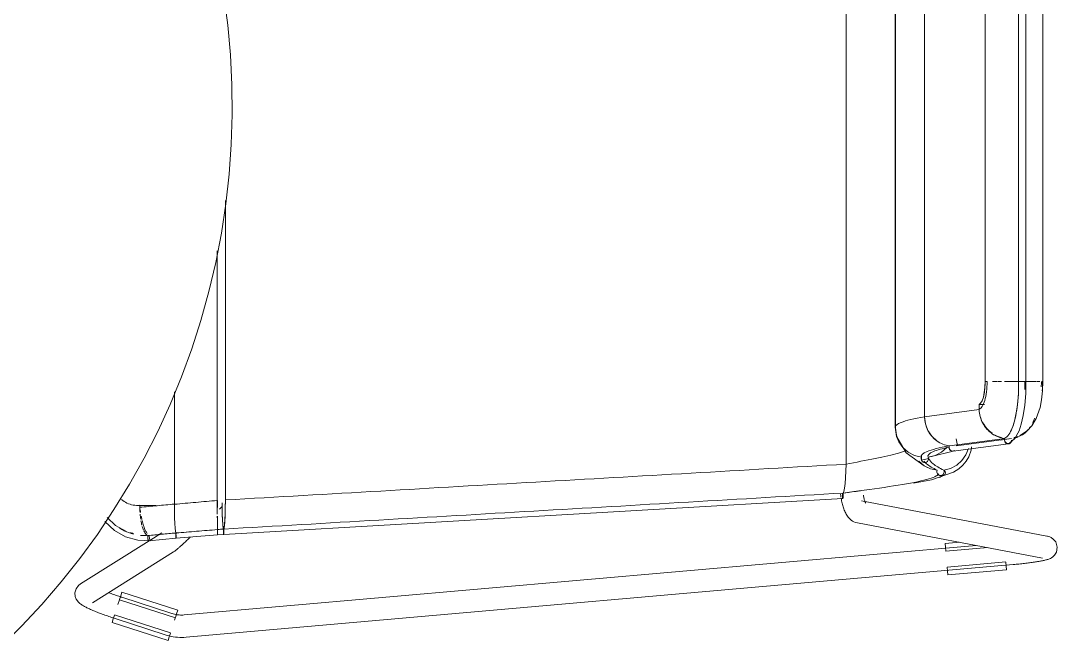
# Model space of a CAD drawing. Header units: millimetres. Extents: x 155927 to 326028, y -36033 to 97293.
# Drawn here: x 160035 to 160591, y 22555 to 22891 of the extents above; entities that cross this region are included whole.
import ezdxf

# ---------------------------------------------------------------- set-up
doc = ezdxf.new("R2010")
doc.units = ezdxf.units.MM
doc.header["$MEASUREMENT"] = 0
doc.layers.add('I-FURN', color=8, linetype='CONTINUOUS', lineweight=9)

msp = doc.modelspace()

# ---------------------------------------------------------------- linework, layer by layer
at = {"layer": 'I-FURN'}
for p, q in [((160477.85, 22653.04), (160477.85, 23036.44)), ((160477.85, 23036.44), (160477.85, 22653.04)), ((160504.2, 23016.6), (160504.2, 22711.8)), ((160504.35, 22672.35), (160504.35, 23017.14)), ((160504.35, 23017.14), (160504.35, 22672.35)), ((160519.95, 22678.39), (160519.95, 23011.1)), ((160519.95, 23011.1), (160519.95, 22678.39)), ((160552.42, 22992.17), (160552.42, 22697.32)), ((160552.48, 22697.32), (160552.48, 22992.17)), ((160570.32, 22992.17), (160570.32, 22697.32)), ((160574.28, 22697.32), (160574.28, 22992.17)), ((160583.32, 22697.32), (160583.32, 22992.17)), ((160146.43, 22888.34), (160144.37, 22904.2)), ((160147.86, 22872.4), (160146.43, 22888.34)), ((160148.65, 22856.42), (160147.86, 22872.4)), ((160148.79, 22840.43), (160148.65, 22856.42)), ((160148.3, 22824.43), (160148.79, 22840.43)), ((160147.17, 22808.48), (160148.3, 22824.43)), ((160145.4, 22792.57), (160147.17, 22808.48)), ((160145.12, 22633.79), (160145.12, 22794.37)), ((160145.12, 22794.37), (160145.12, 22633.79)), ((160143, 22776.76), (160145.4, 22792.57)), ((160139.96, 22761.05), (160143, 22776.76)), ((160140.8, 22633.53), (160140.8, 22767.27)), ((160140.8, 22767.27), (160140.8, 22633.53)), ((160136.3, 22745.47), (160139.96, 22761.05)), ((160132.02, 22730.06), (160136.3, 22745.47)), ((160127.13, 22714.83), (160132.02, 22730.06)), ((160121.63, 22699.8), (160127.13, 22714.83)), ((160504.2, 22711.8), (160504.2, 22672.89)), ((160115.54, 22685.01), (160121.63, 22699.8)), ((160552.31, 22694.28), (160551.99, 22691.43)), ((160552.42, 22697.32), (160552.31, 22694.28)), ((160558.8, 22697.32), (160556.33, 22697.32)), ((160561.16, 22697.32), (160559.32, 22697.32)), ((160566.34, 22697.32), (160562.79, 22697.32)), ((160566.54, 22697.32), (160570.35, 22697.32)), ((160570.35, 22697.32), (160566.54, 22697.32)), ((160570.24, 22691.09), (160570.32, 22697.32)), ((160574.28, 22697.32), (160570.33, 22697.32)), ((160570.33, 22697.32), (160570.43, 22697.32)), ((160570.43, 22697.32), (160570.66, 22697.32)), ((160570.66, 22697.32), (160570.99, 22697.32)), ((160570.99, 22697.32), (160571.4, 22697.32)), ((160571.4, 22697.32), (160571.88, 22697.32)), ((160571.88, 22697.32), (160572.38, 22697.32)), ((160572.38, 22697.32), (160572.87, 22697.32)), ((160572.87, 22697.32), (160573.32, 22697.32)), ((160573.32, 22697.32), (160573.71, 22697.32)), ((160573.71, 22697.32), (160574.02, 22697.32)), ((160574.02, 22697.32), (160574.21, 22697.32)), ((160574.04, 22697.32), (160577.07, 22697.32)), ((160577.05, 22697.32), (160574.04, 22697.32)), ((160574.28, 22697.32), (160574.19, 22690.78)), ((160574.21, 22697.32), (160574.28, 22697.32)), ((160579.8, 22697.32), (160577.22, 22697.32)), ((160581.83, 22697.32), (160580.08, 22697.32)), ((160583.3, 22697.32), (160583.02, 22697.32)), ((160583.15, 22697.32), (160583.32, 22697.32)), ((160583.32, 22697.32), (160583.21, 22692.29)), ((160117.84, 22691.7), (160117.84, 22631.59)), ((160117.84, 22631.59), (160117.84, 22691.7)), ((160551.48, 22688.94), (160550.81, 22686.95)), ((160551.99, 22691.43), (160551.48, 22688.94)), ((160569.71, 22684.53), (160570.24, 22691.09)), ((160574.19, 22690.78), (160573.7, 22684.65)), ((160583.21, 22692.29), (160582.7, 22687.47)), ((160108.86, 22670.47), (160115.54, 22685.01)), ((160550.02, 22685.6), (160549.16, 22684.96)), ((160549.16, 22684.96), (160552.17, 22684.96)), ((160549.16, 22684.96), (160549.23, 22682.25)), ((160550.81, 22686.95), (160550.02, 22685.6)), ((160569.12, 22680.52), (160569.71, 22684.53)), ((160573.7, 22684.65), (160572.86, 22679.03)), ((160581.91, 22683.43), (160579.78, 22677.38)), ((160582.7, 22687.47), (160581.91, 22683.43)), ((160549.23, 22682.25), (160519.95, 22678.39)), ((160519.95, 22678.39), (160520.43, 22674.62)), ((160568.15, 22676.08), (160569.12, 22680.52)), ((160572.86, 22679.03), (160571.76, 22674.34)), ((160579.78, 22677.38), (160577.39, 22673.5)), ((160504.2, 22672.89), (160505, 22667.85)), ((160504.35, 22672.35), (160504.83, 22668.56)), ((160504.83, 22668.56), (160504.36, 22672.35)), ((160520.43, 22674.62), (160521.75, 22671.07)), ((160567.06, 22672.65), (160568.15, 22676.08)), ((160571.76, 22674.34), (160570.6, 22670.89)), ((160577.39, 22673.5), (160575.1, 22671.03)), ((160101.6, 22656.21), (160108.86, 22670.47)), ((160506.2, 22664.99), (160504.83, 22668.56)), ((160504.83, 22668.56), (160506.19, 22664.99)), ((160505, 22667.85), (160506.37, 22664.68)), ((160505.07, 22667.7), (160510.18, 22659.05)), ((160521.75, 22671.07), (160523.83, 22667.96)), ((160523.83, 22667.96), (160526.57, 22665.47)), ((160563.03, 22666.68), (160533.33, 22662.84)), ((160536.88, 22662.86), (160566.57, 22666.71)), ((160537.66, 22662.98), (160536.97, 22666.48)), ((160565.38, 22666.55), (160560.6, 22665.93)), ((160568.41, 22666.77), (160565.51, 22664.22)), ((160570.6, 22670.89), (160568.41, 22666.77)), ((160571.2, 22668.35), (160571, 22668.25)), ((160575.1, 22671.03), (160571.2, 22668.35)), ((160506.19, 22664.99), (160508.36, 22661.85)), ((160508.37, 22661.86), (160506.2, 22664.99)), ((160508.36, 22661.85), (160511.24, 22659.35)), ((160511.24, 22659.35), (160508.37, 22661.86)), ((160528.96, 22659.35), (160531.84, 22661.85)), ((160533.17, 22662.37), (160533.14, 22661.87)), ((160533.14, 22661.87), (160533.22, 22661.38)), ((160533.22, 22661.38), (160533.41, 22660.93)), ((160533.41, 22660.93), (160533.71, 22660.55)), ((160535.24, 22660.01), (160565.01, 22663.87)), ((160542.17, 22657.95), (160543.57, 22661.46)), ((160544.91, 22660.47), (160545.14, 22662.25)), ((160093.78, 22642.26), (160101.6, 22656.21)), ((160510.18, 22659.05), (160519.72, 22652.07)), ((160514.63, 22657.6), (160511.24, 22659.35)), ((160511.24, 22659.35), (160514.63, 22657.59)), ((160514.63, 22657.59), (160518.35, 22656.7)), ((160518.15, 22655.74), (160518.19, 22656.23)), ((160518.18, 22656.23), (160518.15, 22655.73)), ((160518.23, 22655.24), (160518.15, 22655.74)), ((160518.15, 22655.73), (160518.23, 22655.24)), ((160518.35, 22656.7), (160518.18, 22656.23)), ((160518.19, 22656.23), (160518.35, 22656.7)), ((160518.43, 22654.79), (160518.23, 22655.24)), ((160518.23, 22655.24), (160518.43, 22654.79)), ((160518.25, 22655.19), (160522.14, 22656.02)), ((160518.33, 22657.77), (160518.38, 22654.89)), ((160521.97, 22655.24), (160521.77, 22654.79)), ((160521.77, 22654.79), (160521.97, 22655.24)), ((160523.7, 22657.06), (160521.83, 22656.73)), ((160521.85, 22656.7), (160525.57, 22657.59)), ((160521.85, 22656.7), (160522.01, 22656.23)), ((160522.01, 22656.23), (160521.85, 22656.7)), ((160522.05, 22655.74), (160521.97, 22655.24)), ((160521.97, 22655.24), (160522.05, 22655.73)), ((160522.01, 22656.23), (160522.05, 22655.74)), ((160522.05, 22655.73), (160522.01, 22656.23)), ((160535.31, 22660.03), (160523.7, 22657.06)), ((160525.57, 22657.59), (160528.96, 22659.35)), ((160533.71, 22660.55), (160534.09, 22660.25)), ((160534.09, 22660.25), (160534.53, 22660.06)), ((160534.53, 22660.06), (160535, 22660)), ((160535, 22660), (160535.47, 22660.06)), ((160535.47, 22660.06), (160535.91, 22660.25)), ((160540, 22654.87), (160542.17, 22657.95)), ((160542.27, 22654.6), (160543.62, 22656.87)), ((160543.62, 22656.87), (160544.91, 22660.47)), ((160477.79, 22649.28), (160477.85, 22653.04)), ((160477.85, 22652.97), (160477.79, 22649.27)), ((160477.85, 22652.98), (160477.85, 22652.97)), ((160519.8, 22652.12), (160516.96, 22654.52)), ((160516.96, 22654.52), (160519.8, 22652.11)), ((160518.75, 22654.41), (160518.43, 22654.79)), ((160518.43, 22654.79), (160518.74, 22654.41)), ((160518.74, 22654.41), (160519.15, 22654.11)), ((160519.15, 22654.12), (160518.75, 22654.41)), ((160519.61, 22653.93), (160519.15, 22654.12)), ((160519.15, 22654.11), (160519.61, 22653.92)), ((160520.1, 22653.86), (160519.61, 22653.93)), ((160519.61, 22653.92), (160520.1, 22653.86)), ((160519.72, 22652.07), (160521.47, 22651.18)), ((160523.12, 22650.48), (160519.8, 22652.12)), ((160519.8, 22652.11), (160523.12, 22650.47)), ((160520.59, 22653.93), (160520.1, 22653.86)), ((160520.1, 22653.86), (160520.59, 22653.92)), ((160521.05, 22654.12), (160520.59, 22653.93)), ((160520.59, 22653.92), (160521.05, 22654.11)), ((160521.45, 22654.41), (160521.05, 22654.12)), ((160521.05, 22654.11), (160521.45, 22654.41)), ((160521.77, 22654.79), (160521.45, 22654.41)), ((160521.45, 22654.41), (160521.77, 22654.79)), ((160526.74, 22649.69), (160523.12, 22650.48)), ((160523.12, 22650.47), (160526.73, 22649.69)), ((160526.73, 22649.69), (160526.58, 22649.22)), ((160526.59, 22649.22), (160526.74, 22649.69)), ((160530.22, 22649.74), (160533.85, 22650.65)), ((160530.22, 22649.74), (160530.38, 22649.27)), ((160530.39, 22649.27), (160530.22, 22649.74)), ((160533.85, 22650.65), (160537.17, 22652.39)), ((160535.43, 22648.63), (160538.25, 22650.44)), ((160537.17, 22652.39), (160540, 22654.87)), ((160538.25, 22650.44), (160540.5, 22652.43)), ((160540.5, 22652.43), (160542.27, 22654.6)), ((160477.4, 22642.64), (160477.64, 22645.74)), ((160477.64, 22645.69), (160477.4, 22642.64)), ((160477.64, 22645.74), (160477.79, 22649.28)), ((160477.79, 22649.21), (160477.64, 22645.74)), ((160514.05, 22642.73), (160523.71, 22644.64)), ((160523.71, 22644.64), (160535.43, 22648.63)), ((160526.58, 22649.22), (160526.55, 22648.72)), ((160526.55, 22648.72), (160526.64, 22648.22)), ((160526.56, 22648.72), (160526.59, 22649.22)), ((160526.65, 22648.23), (160526.56, 22648.72)), ((160526.64, 22648.22), (160526.85, 22647.77)), ((160526.85, 22647.78), (160526.65, 22648.23)), ((160527.17, 22647.4), (160526.85, 22647.78)), ((160526.85, 22647.77), (160527.17, 22647.4)), ((160527.57, 22647.11), (160527.17, 22647.4)), ((160527.17, 22647.4), (160527.57, 22647.11)), ((160528.03, 22646.93), (160527.57, 22647.11)), ((160527.57, 22647.11), (160528.03, 22646.92)), ((160528.52, 22646.87), (160528.03, 22646.93)), ((160528.03, 22646.92), (160528.52, 22646.86)), ((160529, 22646.94), (160528.52, 22646.87)), ((160528.52, 22646.86), (160529, 22646.94)), ((160529.46, 22647.14), (160529, 22646.94)), ((160529, 22646.94), (160529.46, 22647.13)), ((160529.85, 22647.44), (160529.46, 22647.14)), ((160529.46, 22647.13), (160529.85, 22647.43)), ((160530.16, 22647.83), (160529.85, 22647.44)), ((160529.85, 22647.43), (160530.16, 22647.82)), ((160530.35, 22648.28), (160530.16, 22647.83)), ((160530.16, 22647.82), (160530.35, 22648.28)), ((160530.43, 22648.77), (160530.35, 22648.28)), ((160530.35, 22648.28), (160530.43, 22648.77)), ((160530.38, 22649.27), (160530.43, 22648.77)), ((160530.43, 22648.77), (160530.39, 22649.27)), ((160085.4, 22628.62), (160093.78, 22642.26)), ((160476.72, 22638.4), (160477.09, 22640.14)), ((160477.09, 22640.13), (160476.72, 22638.4)), ((160477.09, 22640.14), (160477.4, 22642.64)), ((160477.4, 22642.6), (160477.09, 22640.14)), ((160140.81, 22629.74), (160140.8, 22633.53)), ((160140.8, 22633.53), (160140.81, 22629.74)), ((160140.93, 22633.52), (160140.93, 22629.74)), ((160140.93, 22629.74), (160140.93, 22633.52)), ((160144.23, 22615.34), (160476.14, 22634.63)), ((160145.09, 22630.01), (160145.12, 22633.79)), ((160475, 22636.15), (160474.9, 22636.88)), ((160475.11, 22635.44), (160475, 22636.15)), ((160475.12, 22635.35), (160475.11, 22635.44)), ((160475.35, 22634.04), (160475.23, 22634.73)), ((160475.49, 22633.36), (160475.35, 22634.04)), ((160475.63, 22632.69), (160475.49, 22633.36)), ((160475.92, 22636.99), (160475.92, 22636.49)), ((160475.92, 22636.48), (160475.92, 22636.98)), ((160475.92, 22636.49), (160475.93, 22636)), ((160475.93, 22635.99), (160475.92, 22636.48)), ((160475.93, 22636), (160475.95, 22635.55)), ((160475.95, 22635.54), (160475.93, 22635.99)), ((160475.95, 22635.55), (160475.99, 22635.17)), ((160475.99, 22635.16), (160475.95, 22635.54)), ((160475.99, 22635.17), (160476.03, 22634.88)), ((160476.03, 22634.87), (160475.99, 22635.16)), ((160476.03, 22634.88), (160476.08, 22634.69)), ((160476.08, 22634.69), (160476.03, 22634.87)), ((160476.08, 22634.69), (160476.14, 22634.63)), ((160476.14, 22634.63), (160476.08, 22634.69)), ((160476.14, 22634.63), (160476.19, 22634.7)), ((160476.19, 22634.7), (160476.14, 22634.63)), ((160476.19, 22634.7), (160476.24, 22634.89)), ((160476.24, 22634.89), (160476.19, 22634.7)), ((160476.24, 22634.89), (160476.28, 22635.19)), ((160476.28, 22635.19), (160476.24, 22634.89)), ((160476.28, 22635.19), (160476.32, 22635.58)), ((160476.32, 22635.58), (160476.28, 22635.19)), ((160476.72, 22638.4), (160476.32, 22637.49)), ((160476.32, 22637.49), (160476.72, 22638.4)), ((160476.34, 22637.02), (160476.32, 22637.49)), ((160476.32, 22637.49), (160476.34, 22637.02)), ((160476.32, 22635.58), (160476.34, 22636.03)), ((160476.34, 22636.03), (160476.32, 22635.58)), ((160476.35, 22636.53), (160476.34, 22637.02)), ((160476.34, 22637.02), (160476.35, 22636.52)), ((160476.34, 22636.03), (160476.35, 22636.53)), ((160476.35, 22636.52), (160476.34, 22636.03)), ((160585.51, 22614.41), (160486.22, 22633.23)), ((160487.24, 22635.77), (160487.14, 22636.27)), ((160487.34, 22635.31), (160487.24, 22635.77)), ((160487.45, 22634.86), (160487.34, 22635.31)), ((160487.55, 22634.44), (160487.45, 22634.86)), ((160487.66, 22634.04), (160487.55, 22634.44)), ((160487.77, 22633.68), (160487.66, 22634.04)), ((160487.88, 22633.34), (160487.77, 22633.68)), ((160487.98, 22633.04), (160487.88, 22633.34)), ((160488.08, 22632.77), (160487.98, 22633.04)), ((160076.49, 22615.34), (160085.4, 22628.62)), ((160098.04, 22630.88), (160107.79, 22630.88)), ((160099.28, 22629.89), (160099.28, 22630.93)), ((160117.84, 22631.59), (160117.86, 22627.82)), ((160117.86, 22627.82), (160117.84, 22631.47)), ((160117.86, 22627.73), (160117.94, 22624.29)), ((160117.94, 22624.22), (160117.86, 22627.73)), ((160140.81, 22626.18), (160140.81, 22629.74)), ((160140.81, 22629.74), (160140.81, 22626.17)), ((160141.95, 22628.83), (160143.48, 22630.3)), ((160143.34, 22632.25), (160143.36, 22630)), ((160143.36, 22630), (160143.44, 22626.45)), ((160145.02, 22626.44), (160145.09, 22630.01)), ((160475.78, 22632.03), (160475.63, 22632.69)), ((160475.95, 22631.39), (160475.78, 22632.03)), ((160476.12, 22630.76), (160475.95, 22631.39)), ((160476.3, 22630.14), (160476.12, 22630.76)), ((160476.49, 22629.54), (160476.3, 22630.14)), ((160476.7, 22628.95), (160476.49, 22629.54)), ((160476.92, 22628.37), (160476.7, 22628.95)), ((160477.15, 22627.8), (160476.92, 22628.37)), ((160477.41, 22627.23), (160477.15, 22627.8)), ((160488.18, 22632.54), (160488.08, 22632.77)), ((160488.27, 22632.34), (160488.18, 22632.54)), ((160488.34, 22632.19), (160488.27, 22632.34)), ((160488.39, 22632.1), (160488.34, 22632.19)), ((160488.43, 22632.03), (160488.39, 22632.1)), ((160488.45, 22632.01), (160488.43, 22632.03)), ((160085.63, 22617.49), (160080.48, 22622.23)), ((160086.21, 22620.17), (160081.74, 22624.44)), ((160117.94, 22624.29), (160118.05, 22621.19)), ((160118.05, 22621.19), (160117.94, 22624.22)), ((160140.82, 22623.04), (160140.81, 22625.03)), ((160140.81, 22625.03), (160140.82, 22623.04)), ((160140.83, 22620.54), (160140.82, 22623.04)), ((160140.82, 22623.04), (160140.83, 22620.54)), ((160140.91, 22623.06), (160140.9, 22620.56)), ((160140.9, 22620.55), (160140.91, 22623.05)), ((160140.92, 22625.03), (160140.91, 22623.06)), ((160140.91, 22623.05), (160140.92, 22625.03)), ((160143.44, 22626.45), (160143.56, 22623.33)), ((160143.56, 22623.33), (160143.72, 22620.83)), ((160144.73, 22620.81), (160144.89, 22623.31)), ((160144.89, 22623.31), (160145.02, 22626.44)), ((160477.68, 22626.68), (160477.41, 22627.23)), ((160477.97, 22626.15), (160477.68, 22626.68)), ((160478.29, 22625.61), (160477.97, 22626.15)), ((160478.65, 22625.07), (160478.29, 22625.61)), ((160479.05, 22624.54), (160478.65, 22625.07)), ((160479.51, 22624.01), (160479.05, 22624.54)), ((160480.02, 22623.49), (160479.51, 22624.01)), ((160480.62, 22622.98), (160480.02, 22623.49)), ((160481.31, 22622.49), (160480.62, 22622.98)), ((160482.1, 22622.06), (160481.31, 22622.49)), ((160483, 22621.69), (160482.1, 22622.06)), ((160091.64, 22614.1), (160085.63, 22617.49)), ((160092.04, 22616.8), (160086.21, 22620.17)), ((160118.05, 22621.19), (160118.2, 22618.71)), ((160118.2, 22618.71), (160118.05, 22621.15)), ((160118.2, 22618.71), (160118.38, 22616.98)), ((160118.38, 22616.98), (160118.2, 22618.69)), ((160118.38, 22616.98), (160118.57, 22616.09)), ((160118.57, 22616.09), (160118.38, 22616.97)), ((160140.83, 22620.54), (160140.85, 22618.79)), ((160140.85, 22618.79), (160140.83, 22620.53)), ((160140.86, 22617.9), (160140.85, 22618.79)), ((160140.85, 22618.79), (160140.86, 22617.9)), ((160140.86, 22617.43), (160140.86, 22617.9)), ((160140.86, 22617.9), (160140.86, 22617.43)), ((160140.86, 22616.94), (160140.86, 22617.43)), ((160140.86, 22617.43), (160140.86, 22616.93)), ((160140.86, 22616.45), (160140.86, 22616.94)), ((160140.86, 22616.93), (160140.86, 22616.44)), ((160140.86, 22616), (160140.86, 22616.45)), ((160140.86, 22616.44), (160140.86, 22615.99)), ((160140.87, 22617.91), (160140.88, 22617.44)), ((160140.88, 22617.44), (160140.87, 22617.91)), ((160140.88, 22616.94), (160140.87, 22616.45)), ((160140.87, 22616.45), (160140.88, 22616.94)), ((160140.87, 22616.45), (160140.87, 22616)), ((160140.87, 22616), (160140.87, 22616.45)), ((160140.88, 22617.44), (160140.88, 22616.94)), ((160140.88, 22616.94), (160140.88, 22617.44)), ((160140.9, 22620.56), (160140.89, 22618.81)), ((160140.89, 22618.8), (160140.9, 22620.55)), ((160143.72, 22620.83), (160143.92, 22619.08)), ((160143.92, 22619.08), (160144.13, 22618.18)), ((160144.13, 22618.18), (160144.12, 22617.71)), ((160144.12, 22617.71), (160144.12, 22617.22)), ((160144.12, 22617.22), (160144.12, 22616.73)), ((160144.12, 22616.73), (160144.13, 22616.27)), ((160144.13, 22616.27), (160144.15, 22615.89)), ((160144.3, 22615.88), (160144.32, 22616.27)), ((160144.32, 22616.27), (160144.33, 22616.72)), ((160144.33, 22618.17), (160144.54, 22619.06)), ((160144.33, 22617.7), (160144.33, 22618.17)), ((160144.34, 22617.21), (160144.33, 22617.7)), ((160144.33, 22616.72), (160144.34, 22617.21)), ((160144.54, 22619.06), (160144.73, 22620.81)), ((160483.98, 22621.44), (160483, 22621.69)), ((160483.98, 22621.44), (160583.27, 22602.62)), ((160067.06, 22602.42), (160076.49, 22615.34)), ((160104.21, 22611.88), (160067.44, 22588.85)), ((160098.16, 22612.22), (160091.64, 22614.1)), ((160105.07, 22611.94), (160098.16, 22612.22)), ((160104.18, 22611.81), (160118.67, 22613.24)), ((160111.03, 22616.16), (160104.58, 22612.12)), ((160118.56, 22615.12), (160118.57, 22615.62)), ((160118.57, 22615.61), (160118.56, 22615.12)), ((160118.56, 22615.12), (160118.57, 22614.63)), ((160118.57, 22614.63), (160118.56, 22615.12)), ((160118.57, 22616.09), (160118.57, 22615.61)), ((160118.57, 22615.62), (160118.57, 22616.09)), ((160118.57, 22614.63), (160118.58, 22614.17)), ((160118.58, 22614.18), (160118.57, 22614.63)), ((160118.59, 22613.79), (160118.58, 22614.18)), ((160118.58, 22614.17), (160118.59, 22613.79)), ((160118.59, 22613.79), (160118.62, 22613.49)), ((160118.62, 22613.5), (160118.59, 22613.79)), ((160118.62, 22613.49), (160118.64, 22613.3)), ((160118.67, 22613.24), (160118.64, 22613.31)), ((160118.64, 22613.3), (160118.67, 22613.24)), ((160118.67, 22613.24), (160140.87, 22615.06)), ((160118.67, 22613.24), (160118.69, 22613.3)), ((160118.69, 22613.3), (160118.67, 22613.24)), ((160118.69, 22613.3), (160118.72, 22613.49)), ((160118.72, 22613.49), (160118.69, 22613.3)), ((160118.72, 22613.49), (160118.74, 22613.78)), ((160118.74, 22613.78), (160118.72, 22613.49)), ((160118.74, 22613.78), (160118.75, 22614.16)), ((160118.75, 22614.16), (160118.74, 22613.78)), ((160118.76, 22614.62), (160118.75, 22614.16)), ((160118.75, 22614.16), (160118.77, 22614.61)), ((160118.76, 22616.08), (160118.77, 22615.6)), ((160118.77, 22615.6), (160118.76, 22616.07)), ((160118.77, 22615.11), (160118.76, 22614.62)), ((160118.77, 22614.61), (160118.77, 22615.1)), ((160122.67, 22610.45), (160123.07, 22610.82)), ((160123.07, 22610.82), (160123.49, 22611.2)), ((160123.49, 22611.2), (160123.91, 22611.59)), ((160123.91, 22611.59), (160124.35, 22612)), ((160124.35, 22612), (160124.79, 22612.41)), ((160124.79, 22612.41), (160125.24, 22612.83)), ((160125.24, 22612.83), (160125.71, 22613.27)), ((160125.71, 22613.27), (160126.18, 22613.71)), ((160140.86, 22615.61), (160140.86, 22616)), ((160140.86, 22615.99), (160140.86, 22615.61)), ((160140.86, 22615.32), (160140.86, 22615.61)), ((160140.86, 22615.61), (160140.86, 22615.32)), ((160140.87, 22616), (160140.87, 22615.62)), ((160140.87, 22615.61), (160140.87, 22616)), ((160144.23, 22615.33), (160140.87, 22615.07)), ((160140.87, 22615.13), (160140.87, 22615.07)), ((160140.87, 22615.07), (160140.87, 22615.13)), ((160140.87, 22615.13), (160140.87, 22615.06)), ((160140.87, 22615.06), (160140.87, 22615.13)), ((160144.15, 22615.89), (160144.17, 22615.6)), ((160144.17, 22615.6), (160144.2, 22615.41)), ((160144.2, 22615.41), (160144.23, 22615.34)), ((160144.23, 22615.34), (160144.25, 22615.4)), ((160144.25, 22615.4), (160144.28, 22615.59)), ((160144.28, 22615.59), (160144.3, 22615.88)), ((160538.82, 22611.17), (160530.92, 22610.48)), ((160585.92, 22614.32), (160585.51, 22614.41)), ((160586.44, 22614.19), (160585.92, 22614.32)), ((160587.06, 22613.97), (160586.44, 22614.19)), ((160587.86, 22613.6), (160587.06, 22613.97)), ((160588.94, 22612.85), (160587.86, 22613.6)), ((160590.27, 22611.27), (160588.94, 22612.85)), ((160590.27, 22611.27), (160591.1, 22608.52)), ((160073.81, 22578.68), (160117.4, 22605.99)), ((160117.4, 22605.99), (160117.72, 22606.2)), ((160117.72, 22606.2), (160117.98, 22606.39)), ((160117.98, 22606.39), (160118.21, 22606.56)), ((160118.21, 22606.56), (160118.43, 22606.73)), ((160118.43, 22606.73), (160118.65, 22606.91)), ((160118.65, 22606.91), (160118.89, 22607.1)), ((160118.89, 22607.1), (160119.13, 22607.3)), ((160119.13, 22607.3), (160119.38, 22607.52)), ((160119.38, 22607.52), (160119.64, 22607.75)), ((160119.64, 22607.75), (160119.92, 22607.99)), ((160119.92, 22607.99), (160120.22, 22608.25)), ((160120.22, 22608.25), (160120.53, 22608.52)), ((160120.53, 22608.52), (160120.85, 22608.81)), ((160120.85, 22608.81), (160121.19, 22609.11)), ((160121.19, 22609.11), (160121.54, 22609.43)), ((160121.54, 22609.43), (160121.9, 22609.75)), ((160121.9, 22609.75), (160122.28, 22610.1)), ((160122.28, 22610.1), (160122.67, 22610.45)), ((160547.55, 22609.44), (160123.05, 22572.15)), ((160531.1, 22608.44), (160530.92, 22610.48)), ((160531.28, 22606.37), (160531.1, 22608.44)), ((160531.29, 22606.25), (160553.9, 22608.23)), ((160590.62, 22605.76), (160589.58, 22604.11)), ((160591.1, 22608.52), (160590.62, 22605.76)), ((160057.11, 22589.88), (160067.06, 22602.42)), ((160563.44, 22600.56), (160532.03, 22597.8)), ((160563.46, 22600.44), (160563.64, 22598.37)), ((160572.05, 22599.59), (160571.32, 22599.52)), ((160572.77, 22599.67), (160572.05, 22599.59)), ((160573.49, 22599.76), (160572.77, 22599.67)), ((160574.2, 22599.84), (160573.49, 22599.76)), ((160574.9, 22599.92), (160574.2, 22599.84)), ((160575.59, 22600.01), (160574.9, 22599.92)), ((160576.26, 22600.1), (160575.59, 22600.01)), ((160576.93, 22600.18), (160576.26, 22600.1)), ((160577.58, 22600.27), (160576.93, 22600.18)), ((160578.21, 22600.36), (160577.58, 22600.27)), ((160578.83, 22600.45), (160578.21, 22600.36)), ((160579.43, 22600.54), (160578.83, 22600.45)), ((160580.02, 22600.64), (160579.43, 22600.54)), ((160580.59, 22600.73), (160580.02, 22600.64)), ((160581.14, 22600.82), (160580.59, 22600.73)), ((160581.67, 22600.91), (160581.14, 22600.82)), ((160582.19, 22601.01), (160581.67, 22600.91)), ((160582.68, 22601.1), (160582.19, 22601.01)), ((160583.16, 22601.2), (160582.68, 22601.1)), ((160583.62, 22601.3), (160583.16, 22601.2)), ((160584.06, 22601.39), (160583.62, 22601.3)), ((160584.49, 22601.49), (160584.06, 22601.39)), ((160584.9, 22601.6), (160584.49, 22601.49)), ((160585.3, 22601.71), (160584.9, 22601.6)), ((160585.7, 22601.82), (160585.3, 22601.71)), ((160586.1, 22601.95), (160585.7, 22601.82)), ((160586.5, 22602.09), (160586.1, 22601.95)), ((160586.93, 22602.26), (160586.5, 22602.09)), ((160587.4, 22602.47), (160586.93, 22602.26)), ((160587.96, 22602.78), (160587.4, 22602.47)), ((160588.67, 22603.25), (160587.96, 22602.78)), ((160589.58, 22604.11), (160588.67, 22603.25)), ((160124.1, 22560.19), (160567.42, 22599.14)), ((160532.23, 22595.61), (160532.05, 22597.68)), ((160532.41, 22593.57), (160532.23, 22595.61)), ((160563.82, 22596.33), (160532.41, 22593.57)), ((160563.64, 22598.37), (160563.82, 22596.33)), ((160567.58, 22599.16), (160567.42, 22599.14)), ((160568.33, 22599.22), (160567.58, 22599.16)), ((160569.08, 22599.29), (160568.33, 22599.22)), ((160569.83, 22599.37), (160569.08, 22599.29)), ((160570.58, 22599.44), (160569.83, 22599.37)), ((160571.32, 22599.52), (160570.58, 22599.44)), ((160046.67, 22577.76), (160057.11, 22589.88)), ((160066.32, 22587.96), (160067.44, 22588.85)), ((160065.1, 22586.22), (160064.51, 22584)), ((160064.51, 22584), (160064.68, 22582.02)), ((160066.32, 22587.96), (160065.1, 22586.22)), ((160082.7, 22584.05), (160083.32, 22583.81)), ((160083.32, 22583.81), (160083.96, 22583.58)), ((160083.96, 22583.58), (160084.61, 22583.34)), ((160084.61, 22583.34), (160085.26, 22583.11)), ((160085.26, 22583.11), (160085.93, 22582.87)), ((160085.93, 22582.87), (160086.6, 22582.64)), ((160089, 22582.37), (160089.63, 22584.32)), ((160119.63, 22574.63), (160089.63, 22584.32)), ((160035.76, 22566.06), (160046.67, 22577.76)), ((160064.68, 22582.02), (160065.21, 22580.64)), ((160065.21, 22580.64), (160065.77, 22579.73)), ((160065.77, 22579.73), (160066.29, 22579.1)), ((160066.29, 22579.1), (160066.76, 22578.64)), ((160066.76, 22578.64), (160067.18, 22578.27)), ((160067.18, 22578.27), (160067.59, 22577.96)), ((160067.59, 22577.96), (160067.98, 22577.68)), ((160067.98, 22577.68), (160068.36, 22577.42)), ((160068.36, 22577.42), (160068.75, 22577.18)), ((160086.6, 22582.64), (160087.28, 22582.4)), ((160087.28, 22582.4), (160087.97, 22582.17)), ((160088.29, 22580.18), (160087.49, 22577.7)), ((160087.97, 22582.17), (160088.66, 22581.94)), ((160088.32, 22580.28), (160118.33, 22570.59)), ((160088.36, 22580.4), (160089, 22582.37)), ((160088.66, 22581.94), (160089.35, 22581.71)), ((160089.35, 22581.71), (160089.68, 22581.6)), ((160116.49, 22572.89), (160089.68, 22581.6)), ((160068.75, 22577.18), (160069.15, 22576.94)), ((160069.15, 22576.94), (160069.56, 22576.71)), ((160069.56, 22576.71), (160069.99, 22576.48)), ((160069.99, 22576.48), (160070.43, 22576.26)), ((160070.43, 22576.26), (160070.89, 22576.03)), ((160070.89, 22576.03), (160071.36, 22575.8)), ((160071.36, 22575.8), (160071.85, 22575.56)), ((160071.85, 22575.56), (160072.36, 22575.33)), ((160072.36, 22575.33), (160072.89, 22575.09)), ((160072.89, 22575.09), (160073.43, 22574.85)), ((160073.43, 22574.85), (160074, 22574.61)), ((160074, 22574.61), (160074.57, 22574.36)), ((160074.57, 22574.36), (160075.17, 22574.11)), ((160075.17, 22574.11), (160075.78, 22573.87)), ((160075.78, 22573.87), (160076.41, 22573.62)), ((160076.41, 22573.62), (160077.05, 22573.36)), ((160077.05, 22573.36), (160077.7, 22573.11)), ((160077.7, 22573.11), (160078.36, 22572.86)), ((160078.36, 22572.86), (160079.04, 22572.6)), ((160079.04, 22572.6), (160079.73, 22572.35)), ((160079.73, 22572.35), (160080.43, 22572.09)), ((160080.43, 22572.09), (160081.14, 22571.84)), ((160081.14, 22571.84), (160081.85, 22571.58)), ((160085.04, 22570.12), (160085.68, 22572.09)), ((160115.72, 22562.52), (160085.72, 22572.21)), ((160116.52, 22572.88), (160116.49, 22572.89)), ((160117.15, 22572.69), (160116.52, 22572.88)), ((160117.79, 22572.53), (160117.15, 22572.69)), ((160118.44, 22572.39), (160117.79, 22572.53)), ((160119, 22572.68), (160118.37, 22570.71)), ((160119.09, 22572.27), (160118.44, 22572.39)), ((160119.63, 22574.63), (160119, 22572.68)), ((160119.75, 22572.19), (160119.09, 22572.27)), ((160120.41, 22572.13), (160119.75, 22572.19)), ((160121.07, 22572.09), (160120.41, 22572.13)), ((160121.73, 22572.08), (160121.07, 22572.09)), ((160122.39, 22572.1), (160121.73, 22572.08)), ((160123.05, 22572.15), (160122.39, 22572.1)), ((160081.85, 22571.58), (160082.57, 22571.33)), ((160082.57, 22571.33), (160083.3, 22571.08)), ((160083.3, 22571.08), (160084.04, 22570.83)), ((160084.04, 22570.83), (160084.77, 22570.58)), ((160084.41, 22568.17), (160085.04, 22570.12)), ((160114.42, 22558.48), (160084.41, 22568.17)), ((160084.77, 22570.58), (160085.51, 22570.34)), ((160085.51, 22570.34), (160085.97, 22570.19)), ((160085.97, 22570.19), (160112.78, 22561.48)), ((160118.3, 22570.49), (160117.92, 22569.33)), ((160024.38, 22554.81), (160035.76, 22566.06)), ((160112.78, 22561.48), (160113.87, 22561.15)), ((160113.87, 22561.15), (160114.98, 22560.86)), ((160114.98, 22560.86), (160116.09, 22560.62)), ((160115.69, 22562.4), (160115.05, 22560.43)), ((160115.05, 22560.43), (160114.42, 22558.48)), ((160116.09, 22560.62), (160117.22, 22560.42)), ((160117.22, 22560.42), (160118.35, 22560.27)), ((160118.35, 22560.27), (160119.49, 22560.16)), ((160119.49, 22560.16), (160120.63, 22560.1)), ((160120.63, 22560.1), (160121.77, 22560.08)), ((160121.77, 22560.08), (160122.91, 22560.11)), ((160122.91, 22560.11), (160124.05, 22560.19)), ((160124.05, 22560.19), (160124.1, 22560.19))]:
    msp.add_line(p, q, dxfattribs=at)
for centre, major_axis, ratio, start_param, end_param in [((160567.57, 22697.32), (15.75, 0), 0.000004, 3.431839, 3.614078), ((160579.04, 22697.32), (0, -12.4), 0.287441, 1.332781, 1.570796), ((160535.02, 22678.52), (0, -15.78), 0.955139, 4.720632, 5.68731), ((160535.02, 22678.52), (0, -15.78), 0.955139, 5.687432, 5.928979), ((160535.02, 22678.52), (0, -15.78), 0.955139, 5.929149, 6.170649), ((160535.01, 22661.96), (0, -1.96), 0.955139, 4.501447, 6.790779)]:
    msp.add_ellipse(centre, major_axis=major_axis, ratio=ratio, start_param=start_param, end_param=end_param, dxfattribs=at)
for points in [[(160553.55, 22697.32), (160553.49, 22693.53), (160552.52, 22686.13), (160550.36, 22682.75), (160549.24, 22682.5)], [(160551.53, 22688.94), (160552.08, 22690.99), (160552.36, 22693.71), (160552.46, 22696.48)], [(160570.35, 22697.32), (160570.39, 22694.97), (160570.32, 22690.32), (160569.69, 22683.46), (160568.58, 22677.32), (160567.05, 22672.25), (160565.15, 22668.55), (160563.75, 22667.24), (160563.02, 22666.89)], [(160573.75, 22697.32), (160573.78, 22695.89), (160573.77, 22694.47), (160573.73, 22693.05)], [(160583.23, 22697.32), (160583.24, 22695.6), (160583.16, 22693.93), (160583.01, 22692.35)], [(160549.23, 22682.25), (160549.27, 22680.95), (160549.63, 22678.45), (160551.04, 22674.85), (160553.23, 22671.71), (160556.07, 22669.18), (160559.41, 22667.41), (160561.79, 22666.83), (160563.03, 22666.68)], [(160550.89, 22675.71), (160550.43, 22676.67), (160550, 22677.67), (160549.78, 22678.72)], [(160577.84, 22674.93), (160578.27, 22675.82), (160578.67, 22676.74), (160578.91, 22677.71)], [(160504.2, 22672.89), (160504.2, 22672.71), (160504.26, 22672.53), (160504.36, 22672.35)], [(160556.15, 22669.52), (160554.1, 22670.95), (160552.48, 22672.93), (160551.17, 22675.16)], [(160561.51, 22667.15), (160560.13, 22667.46), (160558.76, 22667.96), (160557.5, 22668.66)], [(160562.85, 22665.92), (160562.84, 22666.09), (160562.84, 22666.26), (160562.88, 22666.42)], [(160569.91, 22667.77), (160569.28, 22667.53), (160568.63, 22667.37), (160567.97, 22667.23)], [(160518.35, 22656.7), (160517.8, 22657.72), (160519.77, 22659.77), (160527.83, 22661.82), (160533.33, 22662.84)], [(160477.85, 22652.97), (160422.49, 22649.77), (160367.07, 22646.57), (160311.61, 22643.38)], [(160311.61, 22643.38), (160256.15, 22640.18), (160200.65, 22636.99), (160145.12, 22633.79)], [(160476.33, 22637.51), (160479.4, 22637.9), (160482.49, 22638.28), (160485.54, 22638.67)], [(160140.8, 22633.53), (160136.97, 22633.18), (160133.14, 22632.84), (160129.31, 22632.5)], [(160476.32, 22637.49), (160421.09, 22634.27), (160310.49, 22627.83), (160199.73, 22621.39), (160144.33, 22618.17)], [(160099.28, 22630.93), (160098.78, 22630.89), (160098.27, 22630.87), (160097.76, 22630.88)], [(160099.28, 22629.89), (160102.31, 22630.15), (160108.45, 22630.69), (160114.7, 22631.28), (160117.84, 22631.59)], [(160099.38, 22627.09), (160099.33, 22628), (160099.29, 22628.93), (160099.28, 22629.89)], [(160099.52, 22628.48), (160099.57, 22628), (160099.64, 22627.53), (160099.7, 22627.06)], [(160129.31, 22632.5), (160125.48, 22632.15), (160121.66, 22631.81), (160117.84, 22631.47)], [(160099.75, 22623.53), (160099.63, 22624.38), (160099.51, 22625.25), (160099.45, 22626.17)], [(160100.38, 22620.3), (160100.2, 22621.04), (160100.04, 22621.85), (160099.89, 22622.68)], [(160100.02, 22625.05), (160100.12, 22624.47), (160100.23, 22623.92), (160100.35, 22623.36)], [(160100.5, 22622.7), (160100.71, 22621.77), (160100.94, 22620.83), (160101.19, 22619.98)], [(160094.22, 22616.32), (160094.76, 22616.12), (160095.31, 22615.96), (160095.87, 22615.85)], [(160101.25, 22617.65), (160101, 22618.24), (160100.77, 22618.9), (160100.57, 22619.63)], [(160101.34, 22619.66), (160101.61, 22618.85), (160101.9, 22618.04), (160102.19, 22617.48)], [(160103.62, 22614.65), (160103.23, 22614.8), (160102.48, 22615.36), (160101.78, 22616.5), (160101.45, 22617.2)], [(160102.31, 22617.23), (160102.62, 22616.6), (160102.94, 22616.2), (160103.26, 22615.87)], [(160140.86, 22617.9), (160137.14, 22617.6), (160129.71, 22617), (160122.28, 22616.39), (160118.57, 22616.09)], [(160129.71, 22616.98), (160126.06, 22616.68), (160122.41, 22616.38), (160118.76, 22616.08)], [(160140.86, 22617.9), (160141.44, 22617.95), (160142.59, 22618.04), (160143.75, 22618.13), (160144.33, 22618.17)], [(160140.87, 22617.91), (160141.42, 22617.96), (160142.5, 22618.05), (160143.58, 22618.14), (160144.13, 22618.18)], [(160102.08, 22614.68), (160101.26, 22614.69), (160100.43, 22614.74), (160099.62, 22614.82)], [(160100.84, 22614.8), (160101.49, 22614.74), (160102.14, 22614.73), (160102.79, 22614.74)], [(160103.62, 22614.65), (160106.06, 22614.89), (160111.01, 22615.37), (160116.05, 22615.85), (160118.57, 22616.09)], [(160111.68, 22615.37), (160114.02, 22615.6), (160116.39, 22615.84), (160118.76, 22616.07)]]:
    msp.add_open_spline(points, degree=3, dxfattribs=at)
for points, knots in [([(160519.95, 22678.39), (160514.23, 22677.38), (160506.59, 22675.55), (160504.2, 22673.72), (160504.2, 22672.89)], [0, 0, 0, 0, 0.5, 0.9107154, 0.9107154, 0.9107154, 0.9107154]), ([(160567.69, 22666.9), (160568.46, 22667.06), (160570.36, 22667.62), (160573.22, 22669.18), (160575.41, 22671.19), (160576.41, 22672.57), (160576.68, 22672.97)], [0.0592823, 0.0592823, 0.0592823, 0.0592823, 0.1666667, 0.3333333, 0.5, 0.565028, 0.565028, 0.565028, 0.565028]), ([(160563.03, 22666.68), (160562.97, 22666.54), (160562.9, 22666.33), (160562.86, 22666.04), (160562.85, 22665.76), (160562.88, 22665.47), (160562.97, 22665.17), (160563.08, 22664.91), (160563.28, 22664.59), (160563.58, 22664.27), (160563.95, 22664.04), (160564.31, 22663.9), (160564.62, 22663.85), (160564.89, 22663.85), (160565.16, 22663.88), (160565.4, 22663.96), (160565.65, 22664.07), (160565.95, 22664.26), (160566.26, 22664.58), (160566.48, 22664.98), (160566.57, 22665.33), (160566.61, 22665.6), (160566.62, 22665.76), (160566.61, 22665.83)], [0, 0, 0, 0, 0.0555556, 0.0833333, 0.1111111, 0.1666667, 0.1944444, 0.2222222, 0.2777778, 0.3333333, 0.3888889, 0.4444444, 0.4791667, 0.5138889, 0.5486111, 0.5833333, 0.6180556, 0.6527778, 0.7222222, 0.7916667, 0.8263889, 0.8611111, 0.8888889, 0.8888889, 0.8888889, 0.8888889]), ([(160521.85, 22656.7), (160521.31, 22657.72), (160523.04, 22659.54), (160529.52, 22661.36), (160533.24, 22662.15)], [0, 0, 0, 0, 0.5, 0.8877852, 0.8877852, 0.8877852, 0.8877852]), ([(160566.6, 22665.92), (160566.6, 22665.76), (160566.56, 22665.47), (160566.41, 22665.08), (160566.16, 22664.67), (160565.63, 22664.22), (160564.77, 22663.96), (160563.98, 22664.19), (160563.45, 22664.59), (160563.13, 22664.97), (160562.99, 22665.28), (160562.94, 22665.43)], [-0.875, -0.875, -0.875, -0.875, -0.8125, -0.765625, -0.71875, -0.625, -0.5, -0.375, -0.3125, -0.25, -0.1875, -0.1875, -0.1875, -0.1875]), ([(160510.13, 22660.34), (160508.98, 22659.86), (160504.73, 22658.4), (160494.02, 22655.96), (160483.24, 22654.02), (160477.85, 22653.04)], [0.375, 0.375, 0.375, 0.375, 0.5, 0.75, 1, 1, 1, 1]), ([(160530.22, 22649.74), (160527.82, 22650.9), (160524.39, 22652.99), (160522.6, 22655.09), (160522.14, 22656.02)], [0, 0, 0, 0, 0.5, 0.9025379, 0.9025379, 0.9025379, 0.9025379]), ([(160526.74, 22649.69), (160524.33, 22650.86), (160521.67, 22652.49), (160520, 22654.11), (160519.61, 22654.57)], [0, 0, 0, 0, 0.5, 0.696307, 0.696307, 0.696307, 0.696307]), ([(160527.8, 22645.89), (160528.52, 22646.15), (160531.55, 22647.44), (160531.78, 22648.72), (160530.22, 22649.74)], [0.6866019, 0.6866019, 0.6866019, 0.6866019, 0.75, 1, 1, 1, 1]), ([(160476.32, 22637.49), (160483.87, 22638.51), (160499.09, 22640.54), (160517.52, 22643.59), (160525.82, 22646.03), (160527.42, 22647.45), (160527.62, 22647.86)], [0, 0, 0, 0, 0.25, 0.5, 0.75, 0.8499412, 0.8499412, 0.8499412, 0.8499412]), ([(160099.28, 22630.93), (160096.9, 22630.72), (160093.3, 22631.35), (160090.3, 22633.28), (160089.39, 22634.04)], [0, 0, 0, 0, 0.3333333, 0.5, 0.5, 0.5, 0.5]), ([(160145.12, 22633.79), (160145.12, 22632.52), (160145.1, 22629.97), (160145.02, 22626.36), (160144.9, 22623.2), (160144.68, 22619.84), (160144.47, 22618.45), (160144.33, 22618.17)], [-1, -1, -1, -1, -0.833333, -0.666667, -0.5, -0.333333, 0, 0, 0, 0]), ([(160144.13, 22618.18), (160143.98, 22618.47), (160143.77, 22619.86), (160143.55, 22623.21), (160143.43, 22626.37), (160143.36, 22629.48), (160143.34, 22631.49), (160143.34, 22632.25)], [-1, -1, -1, -1, -0.6666667, -0.5, -0.3333333, -0.1666667, -0.0664381, -0.0664381, -0.0664381, -0.0664381]), ([(160095.87, 22615.5), (160094.16, 22615.94), (160091.58, 22616.86), (160089.23, 22618.23), (160088.42, 22618.76)], [-0.7944233, -0.7944233, -0.7944233, -0.7944233, -0.6666667, -0.5975811, -0.5975811, -0.5975811, -0.5975811]), ([(160144.23, 22615.33), (160144.21, 22615.33), (160144.18, 22615.47), (160144.15, 22615.87), (160144.13, 22616.26), (160144.12, 22616.72), (160144.11, 22617.21), (160144.12, 22617.71), (160144.12, 22618.03), (160144.13, 22618.18)], [-0.5, -0.5, -0.5, -0.5, -0.375, -0.3125, -0.25, -0.1875, -0.125, -0.0625, 0, 0, 0, 0]), ([(160144.33, 22618.17), (160144.33, 22617.95), (160144.34, 22617.46), (160144.34, 22616.83), (160144.33, 22616.36), (160144.31, 22615.95), (160144.28, 22615.5), (160144.25, 22615.34), (160144.23, 22615.33)], [-1, -1, -1, -1, -0.90625, -0.8125, -0.765625, -0.71875, -0.625, -0.501507, -0.501507, -0.501507, -0.501507]), ([(160104.03, 22611.86), (160104, 22611.88), (160103.96, 22611.93), (160103.88, 22612.03), (160103.78, 22612.22), (160103.68, 22612.54), (160103.6, 22612.94), (160103.57, 22613.3), (160103.55, 22613.67), (160103.56, 22614.12), (160103.59, 22614.47), (160103.62, 22614.65)], [0.5555556, 0.5555556, 0.5555556, 0.5555556, 0.5833333, 0.6180556, 0.6527778, 0.7222222, 0.7916667, 0.8263889, 0.8611111, 0.9305556, 1, 1, 1, 1]), ([(160104.35, 22614.75), (160104.34, 22614.53), (160104.35, 22614.04), (160104.43, 22613.29), (160104.59, 22612.62), (160104.76, 22612.19), (160104.88, 22612.04), (160104.92, 22612)], [-1, -1, -1, -1, -0.90625, -0.8125, -0.71875, -0.625, -0.5625, -0.5625, -0.5625, -0.5625])]:
    msp.add_open_spline(points, degree=3, knots=knots, dxfattribs=at)

doc.saveas('drawing.dxf')
